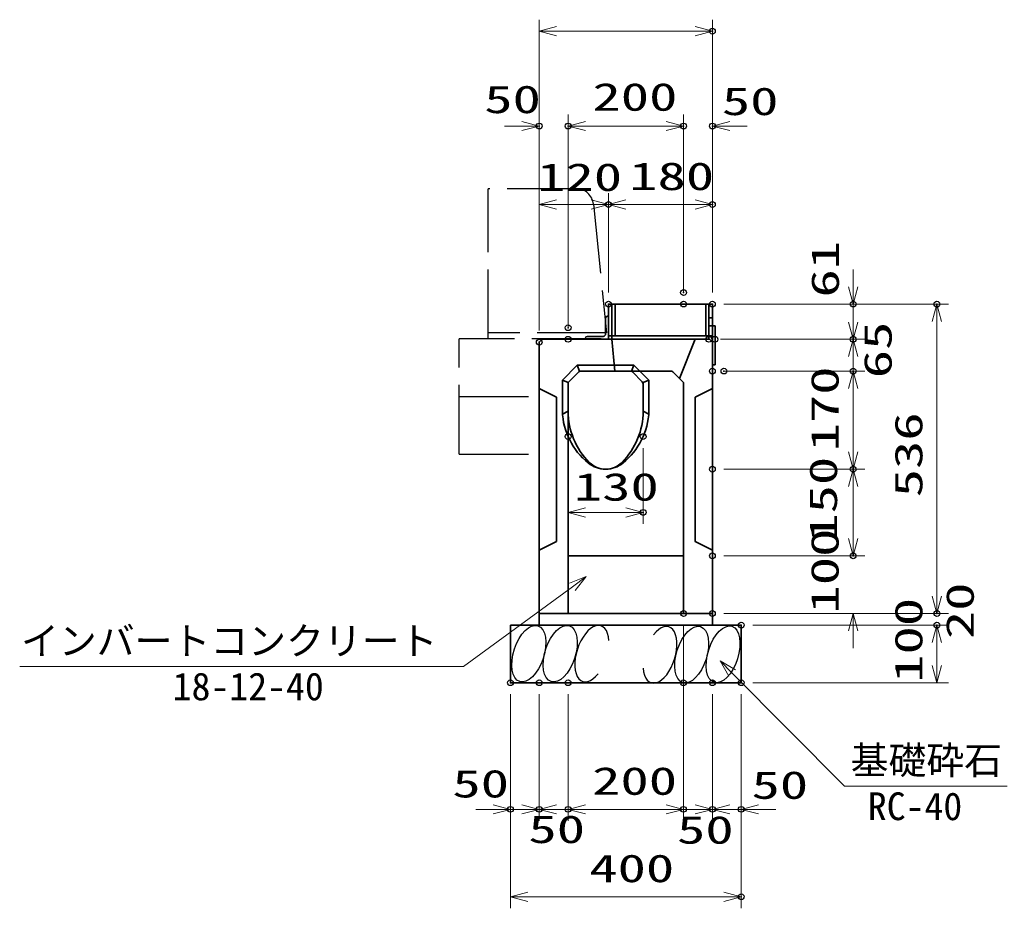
# Model space of a CAD drawing. Units: millimetres on the paper. Extents: x 0 to 841, y 0 to 594.
# Drawn here: x 407.3 to 492.9, y 399.6 to 476.6 of the extents above; entities that cross this region are included whole.
import ezdxf
from ezdxf.enums import TextEntityAlignment as Align

# ---------------------------------------------------------------- set-up
doc = ezdxf.new("R2010")
doc.units = ezdxf.units.MM
doc.header["$PDMODE"] = 32
doc.header["$PDSIZE"] = 0.5
doc.linetypes.add('DASHED', pattern=[7.5, 6, -1.5])
for name, color, linetype, lineweight in [('D-STR-DIM（寸法）', 7, 'Continuous', 13), ('D-STR-HTXT(基礎砕石-旗)', 7, 'Continuous', 13), ('D-STR-HTXT（旗上げ）', 7, 'Continuous', 13), ('D-STR-STRF(グリ)', 7, 'Continuous', 25), ('D-STR-STRF(歩車)', 7, 'DASHED', 25), ('D-STR（構造物）', 1, 'Continuous', 35)]:
    doc.layers.add(name, color=color, linetype=linetype, lineweight=lineweight)
doc.layers.add('Defpoints_8', color=151, linetype='Continuous')
doc.styles.add('ＭＳ ゴシック', font='')
doc.styles.get('ＭＳ ゴシック').set_extended_font_data('MS Gothic')

# ---------------------------------------------------------------- blocks, each defined once
blk = doc.blocks.new('_Open30')
at = {"color": 7, "linetype": 'Continuous', "lineweight": 13}
for p, q in [((-1, 0.2679), (0, 0)), ((0, 0), (-1, -0.2679)), ((0, 0), (-1, 0))]:
    blk.add_line(p, q, dxfattribs=at)

msp = doc.modelspace()

# ---------------------------------------------------------------- linework, layer by layer
at = {"layer": 'D-STR-DIM（寸法）'}
for p, q in [((452.306, 468.389), (452.306, 476.598)), ((467.306, 468.389), (467.306, 476.598)), ((453.806, 475.598), (465.806, 475.598)), ((452.306, 449.657), (452.306, 468.389)), ((454.806, 450.907), (454.806, 468.389)), ((454.806, 449.907), (454.806, 468.389)), ((464.806, 453.957), (464.806, 468.389)), ((464.806, 452.957), (464.806, 468.389)), ((467.306, 452.957), (467.306, 468.389)), ((450.806, 467.389), (449.306, 467.389)), ((456.306, 467.389), (457.806, 467.389)), ((456.306, 467.389), (463.306, 467.389)), ((463.306, 467.389), (461.806, 467.389)), ((468.806, 467.389), (470.306, 467.389)), ((452.306, 449.657), (452.306, 461.579)), ((458.306, 452.957), (458.306, 461.579)), ((458.306, 452.957), (458.306, 461.579)), ((467.306, 452.957), (467.306, 461.579)), ((453.806, 460.579), (456.806, 460.579)), ((459.806, 460.579), (465.806, 460.579)), ((479.498, 453.457), (479.498, 454.957)), ((468.306, 451.957), (480.498, 451.957)), ((479.498, 450.407), (479.498, 451.907)), ((480.498, 451.957), (487.759, 451.957)), ((486.759, 426.645), (486.759, 450.457)), ((468.006, 448.907), (480.498, 448.907)), ((468.531, 448.907), (480.498, 448.907)), ((479.498, 447.407), (479.498, 445.907)), ((468.306, 446.157), (480.498, 446.157)), ((469.306, 446.157), (480.498, 446.157)), ((479.498, 439.146), (479.498, 444.657)), ((479.498, 444.657), (479.498, 443.157)), ((454.806, 439.48), (454.806, 432.911)), ((461.306, 439.48), (461.306, 432.911)), ((468.306, 437.646), (480.498, 437.646)), ((468.306, 437.646), (480.498, 437.646)), ((479.498, 431.646), (479.498, 436.146)), ((456.306, 433.911), (459.806, 433.911)), ((479.498, 431.646), (479.498, 433.146)), ((468.306, 430.146), (480.498, 430.146)), ((468.306, 430.146), (480.498, 430.146)), ((486.759, 426.645), (486.759, 428.145)), ((468.306, 425.146), (480.498, 425.146)), ((468.306, 425.145), (487.759, 425.145)), ((468.306, 425.145), (487.759, 425.145)), ((464.806, 424.145), (464.806, 407.178)), ((470.806, 424.145), (487.759, 424.145)), ((470.806, 424.145), (487.759, 424.145)), ((479.498, 423.646), (479.498, 422.146)), ((486.759, 422.645), (486.759, 421.145)), ((486.759, 420.645), (486.759, 422.645)), ((470.806, 419.145), (487.759, 419.145)), ((449.806, 418.145), (449.806, 407.178)), ((452.306, 418.145), (452.306, 407.178)), ((452.306, 418.145), (452.306, 407.178)), ((454.806, 418.145), (454.806, 407.178)), ((454.806, 418.145), (454.806, 407.178)), ((464.797, 418.145), (464.797, 407.178)), ((467.306, 418.145), (467.306, 407.178)), ((467.306, 418.145), (467.306, 407.178)), ((469.806, 418.145), (469.806, 407.178)), ((448.306, 408.178), (446.806, 408.178)), ((450.806, 408.178), (449.306, 408.178)), ((453.806, 408.178), (455.306, 408.178)), ((456.306, 408.178), (457.806, 408.178)), ((456.306, 408.178), (463.297, 408.178)), ((463.306, 408.178), (461.806, 408.178)), ((465.806, 408.178), (464.306, 408.178)), ((468.806, 408.178), (470.306, 408.178)), ((471.306, 408.178), (472.806, 408.178)), ((449.806, 407.178), (449.806, 399.607)), ((469.806, 407.178), (469.806, 399.607)), ((451.306, 400.607), (468.306, 400.607))]:
    msp.add_line(p, q, dxfattribs=at)
at = {"layer": 'D-STR-HTXT(基礎砕石-旗)'}
msp.add_lwpolyline([(492.85, 410.172), (478.746, 410.172), (469.023, 419.989)], dxfattribs=at)
at = {"layer": 'D-STR-HTXT（旗上げ）'}
msp.add_lwpolyline([(407.298, 420.558), (445.743, 420.558), (455.173, 427.467)], dxfattribs=at)
at = {"layer": 'D-STR-STRF(グリ)'}
for centre, major_axis in [((451.4, 421.668), (0.79, 2.421)), ((454.122, 421.668), (0.79, 2.421)), ((465.51, 421.587), (-0.771, -2.427)), ((468.231, 421.609), (-0.771, -2.427))]:
    msp.add_ellipse(centre, major_axis=major_axis, ratio=0.5139, dxfattribs=at)
for centre, major_axis in [((456.862, 421.668), (0.79, 2.421)), ((462.77, 421.566), (-0.771, -2.427))]:
    msp.add_ellipse(centre, major_axis=major_axis, ratio=0.5139, start_param=5.357556, end_param=10.375065, dxfattribs=at)
at = {"layer": 'D-STR-STRF(歩車)'}
for p, q in [((455.511, 461.957), (447.869, 461.957)), ((447.869, 448.957), (447.869, 461.957)), ((457.004, 460.606), (458.119, 449.457)), ((458.119, 449.457), (447.869, 449.457)), ((445.369, 438.957), (445.369, 448.957)), ((457.659, 448.957), (445.369, 448.957)), ((445.369, 443.957), (452.306, 443.957)), ((445.369, 438.957), (452.306, 438.957))]:
    msp.add_line(p, q, dxfattribs=at)
msp.add_arc((455.511, 460.457), 1.5, 5.71078, 90, dxfattribs=at)
at = {"layer": 'D-STR（構造物）'}
for p, q in [((458.606, 451.957), (458.606, 448.907)), ((458.881, 451.957), (458.881, 449.207)), ((466.731, 449.207), (466.731, 451.957)), ((467.006, 451.957), (467.006, 448.907)), ((467.306, 446.707), (467.306, 451.957)), ((458.206, 450.907), (458.306, 450.907)), ((458.056, 449.382), (458.056, 450.757)), ((467.306, 450.782), (467.006, 450.782)), ((467.006, 450.082), (467.306, 450.082)), ((467.531, 450.082), (467.306, 450.082)), ((467.531, 450.082), (467.531, 446.707)), ((457.831, 449.157), (456.456, 449.157)), ((458.606, 449.207), (458.306, 449.207)), ((458.606, 449.207), (467.006, 449.207)), ((467.006, 449.207), (467.306, 449.207)), ((456.306, 449.007), (456.306, 448.907)), ((458.606, 448.907), (458.856, 446.157)), ((464.456, 445.507), (465.806, 448.907)), ((455.806, 446.157), (455.599, 446.657)), ((455.599, 446.657), (460.513, 446.657)), ((467.531, 446.707), (467.306, 446.707)), ((460.202, 446.157), (455.909, 446.157)), ((463.702, 446.157), (460.202, 446.157)), ((460.379, 446.083), (461.233, 445.23)), ((454.306, 445.364), (454.306, 442.677)), ((461.806, 445.364), (461.306, 445.157)), ((461.306, 445.053), (461.306, 442.677)), ((453.806, 443.895), (452.306, 444.645)), ((465.806, 443.895), (467.306, 444.645)), ((453.806, 431.395), (453.806, 443.895)), ((454.806, 442.677), (454.32, 442.427)), ((454.806, 442.677), (454.806, 425.145)), ((461.306, 442.677), (461.792, 442.427)), ((452.306, 430.645), (453.806, 431.395)), ((454.806, 430.145), (464.806, 430.145)), ((467.306, 425.145), (452.306, 425.145)), ((452.306, 425.145), (452.306, 424.145)), ((467.306, 425.145), (467.306, 424.145)), ((449.806, 424.145), (449.806, 419.145)), ((449.806, 424.145), (469.806, 424.145)), ((469.806, 424.145), (469.806, 419.145)), ((469.806, 419.145), (449.806, 419.145))]:
    msp.add_line(p, q, dxfattribs=at)
for points in [[(467.306, 451.957), (458.306, 451.957), (458.306, 448.907)], [(454.806, 445.157), (454.306, 445.364), (455.599, 446.657)], [(460.306, 446.157), (460.513, 446.657), (461.806, 445.364), (461.806, 442.677)], [(455.733, 446.083), (454.806, 445.157), (454.806, 442.677)], [(464.806, 425.145), (464.806, 445.157), (463.879, 446.083)], [(465.806, 443.895), (465.806, 431.395), (467.306, 430.645)]]:
    msp.add_lwpolyline(points, dxfattribs=at)
msp.add_lwpolyline([(452.306, 425.145), (467.306, 425.145), (467.306, 448.657), (467.056, 448.907), (452.556, 448.907), (452.306, 448.657)], close=True, dxfattribs=at)
for centre, radius, start, end in [((458.206, 450.757), 0.15, 90, 180), ((456.456, 449.007), 0.15, 90, 180), ((457.831, 449.382), 0.225, 270, 0), ((455.909, 445.907), 0.25, 90, 134.99991), ((460.202, 445.907), 0.25, 45.00005, 90), ((463.702, 445.907), 0.25, 45.00005, 89.99998), ((461.056, 445.053), 0.25, 0, 45.00005), ((460.361, 442.899), 6.059, 182.09894, 230.98738), ((461.081, 442.677), 6.275, 180, 224.99559), ((455.031, 442.677), 6.275, 315.07591, 0), ((455.751, 442.899), 6.059, 309.01251, 357.90097), ((458.056, 440.054), 2.397, 230.98744, 269.99995), ((458.056, 439.657), 2, 225.07196, 315.15228), ((458.056, 440.054), 2.397, 270, 309.0125)]:
    msp.add_arc(centre, radius, start, end, dxfattribs=at)
at = {"layer": 'Defpoints_8'}
for p in [(467.306, 475.598), (452.306, 467.389), (454.806, 467.389), (464.806, 467.389), (467.306, 467.389), (467.306, 467.389), (458.306, 460.579), (467.306, 460.579), (464.806, 452.957), (458.306, 451.957), (458.306, 451.957), (464.806, 451.957), (467.306, 451.957), (467.306, 451.957), (467.306, 451.957), (479.498, 451.957), (479.498, 451.957), (486.759, 451.957), (454.806, 449.907), (454.806, 448.907), (467.006, 448.907), (467.531, 448.907), (479.498, 448.907), (452.306, 448.657), (452.306, 448.657), (467.306, 446.157), (468.306, 446.157), (479.498, 446.157), (454.806, 440.48), (461.306, 440.48), (467.306, 437.646), (467.306, 437.646), (479.498, 437.646), (461.306, 433.911), (467.306, 430.146), (467.306, 430.146), (479.498, 430.146), (464.806, 425.145), (467.306, 425.146), (467.306, 425.145), (467.306, 425.145), (486.759, 425.145), (469.806, 424.145), (469.806, 424.145), (486.759, 424.145), (449.806, 419.145), (452.306, 419.145), (452.306, 419.145), (454.806, 419.145), (454.806, 419.145), (464.797, 419.145), (467.306, 419.145), (467.306, 419.145), (469.806, 419.145), (469.806, 419.145), (449.806, 408.178), (452.306, 408.178), (454.806, 408.178), (464.797, 408.178), (467.306, 408.178), (469.806, 408.178), (469.806, 408.178), (469.806, 400.607)]:
    msp.add_point(p, dxfattribs=at)

# ---------------------------------------------------------------- block references
at = {"layer": 'D-STR-DIM（寸法）', "xscale": 1.5, "yscale": 1.5}
for p, rotation in [((452.306, 475.598), 180), ((454.806, 467.389), 180), ((454.806, 467.389), 180), ((467.306, 467.389), 180), ((452.306, 460.579), 180), ((458.306, 460.579), 180), ((479.498, 451.957), 270), ((486.759, 451.957), 90), ((479.498, 448.907), 270), ((479.498, 448.907), 90), ((479.498, 446.157), 90), ((479.498, 446.157), 90), ((479.498, 437.646), 270), ((479.498, 437.646), 90), ((454.806, 433.911), 180), ((479.498, 430.146), 270), ((479.498, 430.146), 270), ((486.759, 425.145), 270), ((486.759, 425.145), 270), ((479.498, 425.146), 90), ((486.759, 424.145), 90), ((486.759, 424.145), 90), ((486.759, 419.145), 270), ((452.306, 408.178), 180), ((454.806, 408.178), 180), ((454.806, 408.178), 180), ((467.306, 408.178), 180), ((469.806, 408.178), 180), ((449.806, 400.607), 180)]:
    msp.add_blockref('_Open30', p, dxfattribs=dict(at, rotation=rotation))
for p in [(467.306, 475.598), (452.306, 467.389), (464.806, 467.389), (464.806, 467.389), (458.306, 460.579), (467.306, 460.579), (461.306, 433.911), (449.806, 408.178), (452.306, 408.178), (464.797, 408.178), (464.806, 408.178), (467.306, 408.178), (469.806, 400.607)]:
    msp.add_blockref('_Open30', p, dxfattribs=at)
at = {"layer": 'D-STR-HTXT(基礎砕石-旗)', "xscale": 1.5, "yscale": 1.5, "rotation": 134.72505}
msp.add_blockref('_Open30', (467.968, 421.054), dxfattribs=at)
at = {"layer": 'D-STR-HTXT（旗上げ）', "xscale": 1.5, "yscale": 1.5, "rotation": 36.22839}
msp.add_blockref('_Open30', (456.383, 428.353), dxfattribs=at)

# ---------------------------------------------------------------- texts
at = {"layer": 'D-STR-DIM（寸法）', "style": 'ＭＳ ゴシック', "width": 1.5}
for s, p in [('50', (447.541, 467.783)), ('200', (456.913, 467.991)), ('50', (468.125, 467.612)), ('120', (452.124, 461.04)), ('180', (460.098, 461.117)), ('130', (455.303, 434.201)), ('50', (444.78, 408.483)), ('200', (456.885, 408.715)), ('50', (470.698, 408.365)), ('50', (451.366, 404.533)), ('50', (464.239, 404.478)), ('400', (456.639, 401.145))]:
    msp.add_text(s, height=2.405, dxfattribs=at).set_placement(p, align=Align.BOTTOM_LEFT)
for s, p in [('61', (478.988, 452.528)), ('65', (483.559, 445.532)), ('170', (478.961, 439.193)), ('536', (486.221, 435.217)), ('150', (478.831, 431.37)), ('100', (478.961, 425.146)), ('20', (490.673, 422.926)), ('100', (486.221, 419.145))]:
    msp.add_text(s, height=2.405, rotation=90, dxfattribs=at).set_placement(p, align=Align.BOTTOM_LEFT)
at = {"layer": 'D-STR-HTXT(基礎砕石-旗)', "style": 'ＭＳ ゴシック'}
for s, p in [('基礎砕石', (479.282, 410.506)), ('RC-40', (480.77, 406.521))]:
    msp.add_text(s, height=2.405, dxfattribs=at).set_placement(p, align=Align.BOTTOM_LEFT)
at = {"layer": 'D-STR-HTXT（旗上げ）', "style": 'ＭＳ ゴシック'}
for s, p in [('インバートコンクリート', (407.406, 420.855)), ('18-12-40', (420.549, 416.907))]:
    msp.add_text(s, height=2.405, dxfattribs=at).set_placement(p, align=Align.BOTTOM_LEFT)

doc.saveas('drawing.dxf')
